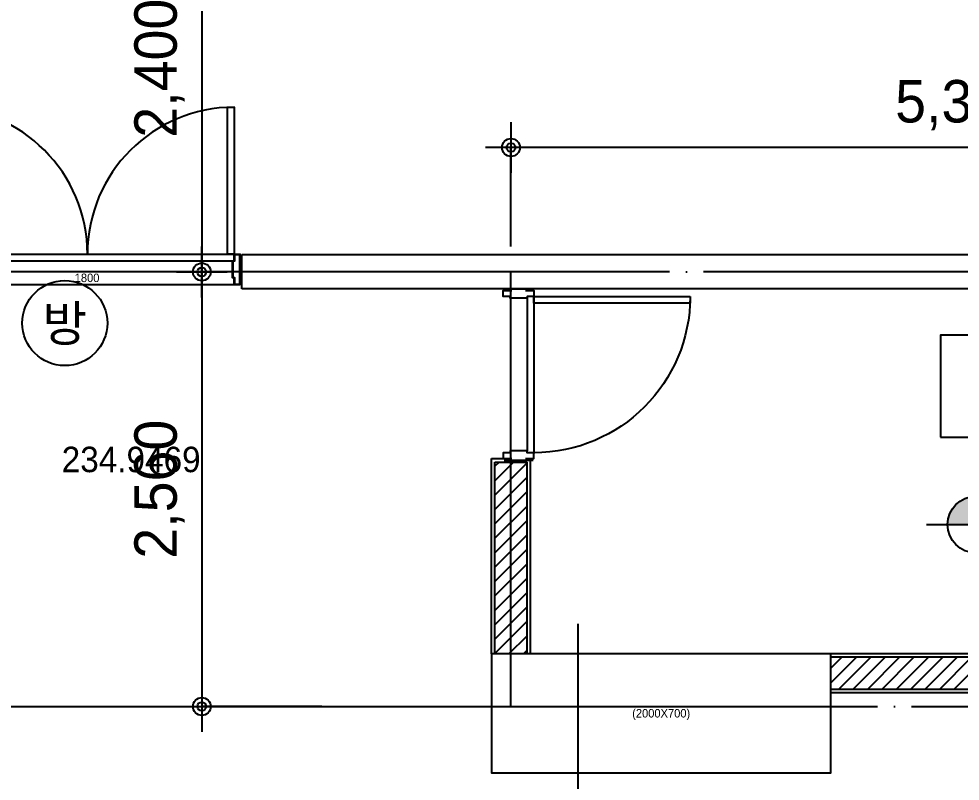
# Model space of a CAD drawing. Header units: millimetres. Extents: x 0 to 1390178, y 0 to 110113.
# Drawn here: x 531578 to 537123, y 23241 to 27731 of the extents above; entities that cross this region are included whole.
import ezdxf
from ezdxf.enums import TextEntityAlignment as Align
from ezdxf.xclip import XClip

# ---------------------------------------------------------------- set-up
doc = ezdxf.new("R2010")
doc.units = ezdxf.units.MM
doc.header["$LTSCALE"] = 100
doc.header["$XCLIPFRAME"] = 0
doc.linetypes.add('X - 평면도$0$CEN', pattern=[62, 60, -1, 0, -1])
doc.layers.get('DEFPOINTS').update_dxf_attribs({"color": 145})
for name, color, linetype in [('AA-MKXS', 7, 'Continuous'), ('AA-XXXX-SYMB', 7, 'Continuous'), ('DIM', 7, 'Continuous'), ('ROM', 7, 'Continuous'), ('TEXT1', 7, 'Continuous'), ('X - 평면도$0$A-FIN', 8, 'Continuous'), ('X - 평면도$0$A-grid', 7, 'Continuous'), ('X - 평면도$0$A-WALB', 3, 'Continuous'), ('X - 평면도$0$AA-WAXM-CONC', 2, 'Continuous'), ('X - 평면도$0$AA-XXXX-CNTL', 1, 'X - 평면도$0$CEN'), ('X - 평면도$0$AA-XXXX-PATT', 8, 'Continuous'), ('X - 평면도$0$CEN', 1, 'X - 평면도$0$CEN')]:
    doc.layers.add(name, color=color, linetype=linetype)
doc.layers.add('X - 평면도$0$A-door', color=4, linetype='Continuous', lineweight=25)
doc.layers.add('X - 평면도$0$A-GUIDE TEXT', color=67, linetype='Continuous', plot=False)
doc.layers.add('X - 평면도$0$DEFPOINT', color=163, linetype='Continuous', plot=False)
doc.styles.add('HAUD01', font='Dotum.ttf')
doc.styles.add('X - 평면도$0$HAUD01', font='Dotum.ttf')
doc.styles.add('X - 평면도$0$STANDARD', font='Dotum.ttf')
doc.dimstyles.new('HAUD-80', dxfattribs={"dimscale": 100, "dimtxt": 2.5, "dimasz": 0.5, "dimexe": 0, "dimexo": 1.5, "dimgap": 1, "dimtad": 1, "dimdec": 0, "dimdsep": 46, "dimlunit": 6, "dimtxsty": 'HAUD01', "dimblk": 'Z_DOT', "dimcen": 2.5, "dimdle": 1.5, "dimclrd": 7, "dimclre": 7, "dimclrt": 4, "dimadec": 0, "dimazin": 0, "dimtfac": 1, "dimtdec": 0, "dimtix": 1, "dimtmove": 2, "dimatfit": 3, "dimfxl": 1, "dimtvp": 1, "dimtolj": 1, "dimtzin": 0, "dimarcsym": 0})

# ---------------------------------------------------------------- blocks, each defined once
blk = doc.blocks.new('*U1019')
at = {"layer": 'X - 평면도$0$A-door', "color": 9}
for p, q in [((30, 0), (960, 0)), ((45, 40), (945, 40))]:
    blk.add_line(p, q, dxfattribs=at)
at = {"layer": 'X - 평면도$0$A-door'}
for points in [[(0, 50), (0, 0), (35, 0), (35, 40), (45, 40), (45, 140), (35, 140), (35, 180), (0, 180), (0, 130)], [(990, 50), (990, 0), (955, 0), (955, 40), (945, 40), (945, 140), (955, 140), (955, 180), (990, 180), (990, 130)]]:
    blk.add_lwpolyline(points, dxfattribs=at)
blk.add_lwpolyline([(35, -920), (75, -920), (75, 0), (35, 0)], close=True, dxfattribs=at)
at = {"layer": 'X - 평면도$0$A-door', "color": 1}
blk.add_arc((34.6, 0), 920.7, 270, 0, dxfattribs=at)
at = {"layer": 'X - 평면도$0$DEFPOINT'}
for p, q in [((-10, 175), (-10, 5)), ((1000, 175), (1000, 5))]:
    blk.add_line(p, q, dxfattribs=at)
blk = doc.blocks.new('X - 평면도$0$2F PL')
at = {"layer": 'X - 평면도$0$AA-WAXM-CONC'}
for p, q in [((-34497.2, 8830.9), (-34497.2, 9030.9)), ((-27667.2, 9030.9), (-34497.2, 9030.9)), ((-25877.2, 8830.9), (-34497.2, 8830.9))]:
    blk.add_line(p, q, dxfattribs=at)
blk = doc.blocks.new('X - 평면도$0$2F_COL')
at = {"layer": 'X - 평면도$0$AA-WAXM-CONC'}
blk.add_lwpolyline([(-74388, -49216.9), (-76388, -49216.9), (-76388, -49916.9), (-74388, -49916.9)], close=True, dxfattribs=at)
at = {"layer": 'X - 평면도$0$DEFPOINT', "style": 'X - 평면도$0$STANDARD'}
blk.add_text('(2000X700)', height=50, dxfattribs=at).set_placement((-75388, -49566.9), align=Align.MIDDLE_CENTER)
blk = doc.blocks.new('X - 평면도$0$철재양여닫이문(S)1')
at = {"layer": 'X - 평면도$0$A-door', "color": 9}
for p, q in [((35, 0), (1765, 0)), ((45, -40), (1755, -40)), ((35, -180), (1765, -180))]:
    blk.add_line(p, q, dxfattribs=at)
at = {"layer": 'X - 평면도$0$A-door'}
for points in [[(75, 865), (35, 865), (35, 0), (75, 0)], [(1725, 865), (1765, 865), (1765, 0), (1725, 0)], [(1.6, -30), (1.6, -1.6), (33.4, -1.6), (33.4, -41.6), (43.4, -41.6), (43.4, -138.4), (33.4, -138.4), (33.4, -178.4), (1.6, -178.4), (1.6, -150), (0, -150), (0, -180), (35, -180), (35, -140), (45, -140), (45, -40), (35, -40), (35, 0), (0, 0), (0, -30)], [(1798.4, -30), (1798.4, -1.6), (1766.6, -1.6), (1766.6, -41.6), (1756.6, -41.6), (1756.6, -138.4), (1766.6, -138.4), (1766.6, -178.4), (1798.4, -178.4), (1798.4, -150), (1800, -150), (1800, -180), (1765, -180), (1765, -140), (1755, -140), (1755, -40), (1765, -40), (1765, 0), (1800, 0), (1800, -30)]]:
    blk.add_lwpolyline(points, close=True, dxfattribs=at)
at = {"layer": 'X - 평면도$0$A-door', "color": 8}
for points in [[(33.4, -1.6), (1.6, -1.6), (1.6, -178.4), (33.4, -178.4), (33.4, -176.8), (3.2, -176.8), (3.2, -3.2), (33.4, -3.2)], [(1766.6, -1.6), (1798.4, -1.6), (1798.4, -178.4), (1766.6, -178.4), (1766.6, -176.8), (1796.8, -176.8), (1796.8, -3.2), (1766.6, -3.2)]]:
    blk.add_lwpolyline(points, close=True, dxfattribs=at)
at = {"layer": 'X - 평면도$0$A-door', "color": 1}
for centre, start, end in [((35, 0), 0, 90), ((1765, 0), 90, 180)]:
    blk.add_arc(centre, 865, start, end, dxfattribs=at)
at = {"layer": 'X - 평면도$0$A-GUIDE TEXT'}
for p, q in [((-10, -175), (-10, -5)), ((1810, -175), (1810, -5))]:
    blk.add_line(p, q, dxfattribs=at)
at = {"layer": 'X - 평면도$0$DEFPOINT', "style": 'X - 평면도$0$HAUD01'}
blk.add_text('1800', height=50, dxfattribs=at).set_placement((897.8, -180), align=Align.BOTTOM_CENTER)
blk = doc.blocks.new('X - 평면도', base_point=(-475.4, -286.7))
at = {"layer": 'X - 평면도$0$AA-XXXX-PATT'}
h = blk.add_hatch(dxfattribs=at)
h.set_pattern_fill('_USER', color=256, scale=60, angle=45, style=0, pattern_type=0)
h.set_pattern_definition([(45, (0, 3e-11), (-42.426407, 42.426407), [])])
h.paths.add_polyline_path([(805822, 41013.1), (805632, 41013.1), (805632, 39883.1), (805822, 39883.1)])
h = blk.add_hatch(dxfattribs=at)
h.set_pattern_fill('_USER', color=256, scale=60, angle=45, style=0, pattern_type=0)
h.set_pattern_definition([(45, (0, -200), (-42.426407, 42.426407), [])])
h.paths.add_polyline_path([(810762, 39863.1), (807612, 39863.1), (807612, 39673.1), (810762, 39673.1)])
at = {"layer": 'X - 평면도$0$A-FIN'}
for p, q in [((805612, 39883.1), (805612, 41033.1)), ((805612, 41033.1), (805682, 41033.1)), ((805842, 39883.1), (805842, 41023.1)), ((810762, 39883.1), (807612, 39883.1)), ((810762, 39653.1), (807612, 39653.1))]:
    blk.add_line(p, q, dxfattribs=at)
at = {"layer": 'X - 평면도$0$A-WALB'}
for p, q in [((805632, 39883.1), (805632, 41013.1)), ((805632, 41013.1), (805822, 41013.1)), ((805822, 39883.1), (805822, 41013.1)), ((810762, 39863.1), (807612, 39863.1)), ((810762, 39673.1), (807612, 39673.1))]:
    blk.add_line(p, q, dxfattribs=at)
at = {"layer": 'X - 평면도$0$AA-XXXX-CNTL'}
for p, q in [((812862, 42133.1), (802222, 42133.1)), ((806122, 22495.2), (806122, 40059.3)), ((783286.2, 39573.1), (844213.6, 39573.1))]:
    blk.add_line(p, q, dxfattribs=at)
at = {"layer": 'X - 평면도$0$CEN'}
blk.add_line((805727, 39573.1), (805727, 42133.1), dxfattribs=at)
for name, p in [('X - 평면도$0$2F PL', (838639.2, 33202.2)), ('X - 평면도$0$2F_COL', (882000, 89100))]:
    blk.add_blockref(name, p)
at = {"layer": 'X - 평면도$0$A-door'}
blk.add_blockref('X - 평면도$0$철재양여닫이문(S)1', (802332, 42238.1), dxfattribs=at)
at = {"layer": 'X - 평면도$0$A-grid', "xscale": -1.000000000000001, "rotation": 90}
blk.add_blockref('*U1019', (805862, 42023.1), dxfattribs=at)
at = {"layer": 'X - 평면도$0$DEFPOINT', "style": 'X - 평면도$0$STANDARD'}
blk.add_text('234.9469', height=150, dxfattribs=at).set_placement((803898.8, 40953.3), align=Align.RIGHT)
blk = doc.blocks.new('C1E7A367F')
at = {"layer": 'AA-XXXX-SYMB'}
h = blk.add_hatch(color=256, dxfattribs=at)
h.paths.add_polyline_path([(-800, 0), (0, 0), (0, 800, 0.414214)])
h.paths.add_polyline_path([(0, 0), (0, -800, 0.414214), (800, 0)])
for p, q in [((0, -1400), (0, 1400)), ((-1400, 0), (7614, 0))]:
    blk.add_line(p, q, dxfattribs=at)
blk.add_circle((0, 0), 800, dxfattribs=at)
blk = doc.blocks.new('dr_갑')
at = {"layer": 'TEXT1'}
blk.add_circle((0, 0), 400, dxfattribs=at)
at = {"layer": 'TEXT1', "style": 'HAUD01'}
blk.add_text('방', height=335.3, dxfattribs=at).set_placement((0, 0), align=Align.MIDDLE)
blk = doc.blocks.new('Z_DOT')
at = {"layer": 'DIM', "color": 0}
for p, q in [((0, -3), (0, 3)), ((-3, 0), (3, 0))]:
    blk.add_line(p, q, dxfattribs=at)
for radius in [1.05, 0.525]:
    blk.add_circle((0, 0), radius, dxfattribs=at)
blk = doc.blocks.new('*D419')
at = {"layer": 'DEFPOINTS', "color": 0, "transparency": 16777216}
for p in [(533512.1, 28640.7), (532655.9, 26240.7), (533512.1, 26240.7)]:
    blk.add_point(p, dxfattribs=at)
at = {"layer": 'DIM', "color": 7, "lineweight": -2, "transparency": 16777216}
for p, q in [((533362.1, 28640.7), (532655.9, 28640.7)), ((532655.9, 28590.7), (532655.9, 26290.7)), ((533362.1, 26240.7), (532655.9, 26240.7))]:
    blk.add_line(p, q, dxfattribs=at)
at = {"layer": 'DIM', "color": 7, "lineweight": -2, "transparency": 16777216, "xscale": 50, "yscale": 50, "zscale": 50}
for p, rotation in [((532655.9, 28640.7), 90), ((532655.9, 26240.7), 270)]:
    blk.add_blockref('Z_DOT', p, dxfattribs=dict(at, rotation=rotation))
at = {"layer": 'DIM', "color": 4, "transparency": 16777216, "insert": (532406.7, 27440.7), "char_height": 250, "attachment_point": 5, "rotation": 90, "style": 'HAUD01'}
blk.add_mtext('\\A1;2,400', dxfattribs=at)
blk = doc.blocks.new('*D420')
at = {"layer": 'DEFPOINTS', "color": 0, "transparency": 16777216}
for p in [(533512.1, 26240.7), (532655.9, 23680.7), (533512.1, 23680.7, 0)]:
    blk.add_point(p, dxfattribs=at)
at = {"layer": 'DIM', "color": 7, "lineweight": -2, "transparency": 16777216}
for p, q in [((533362.1, 26240.7), (532655.9, 26240.7)), ((532655.9, 26190.7), (532655.9, 23730.7)), ((533362.1, 23680.7), (532655.9, 23680.7))]:
    blk.add_line(p, q, dxfattribs=at)
at = {"layer": 'DIM', "color": 7, "lineweight": -2, "transparency": 16777216, "xscale": 50, "yscale": 50, "zscale": 50}
for p, rotation in [((532655.9, 26240.7), 90), ((532655.9, 23680.7), 270)]:
    blk.add_blockref('Z_DOT', p, dxfattribs=dict(at, rotation=rotation))
at = {"layer": 'DIM', "color": 4, "transparency": 16777216, "insert": (532406.7, 24960.7), "char_height": 250, "attachment_point": 5, "rotation": 90, "style": 'HAUD01'}
blk.add_mtext('\\A1;2,560', dxfattribs=at)
blk = doc.blocks.new('*D441')
at = {"layer": 'DEFPOINTS', "color": 0, "transparency": 16777216}
for p in [(534477.1, 26973.5), (534477.1, 26240.7), (539822.1, 26240.7)]:
    blk.add_point(p, dxfattribs=at)
at = {"layer": 'DIM', "color": 7, "lineweight": -2, "transparency": 16777216}
for p, q in [((534477.1, 26390.7), (534477.1, 26973.5)), ((539772.1, 26973.5), (534527.1, 26973.5)), ((539822.1, 26390.7), (539822.1, 26973.5))]:
    blk.add_line(p, q, dxfattribs=at)
at = {"layer": 'DIM', "color": 7, "lineweight": -2, "transparency": 16777216, "xscale": 50, "yscale": 50, "zscale": 50, "rotation": 180}
blk.add_blockref('Z_DOT', (534477.1, 26973.5), dxfattribs=at)
at = {"layer": 'DIM', "color": 7, "lineweight": -2, "transparency": 16777216, "xscale": 50, "yscale": 50, "zscale": 50}
blk.add_blockref('Z_DOT', (539822.1, 26973.5), dxfattribs=at)
at = {"layer": 'DIM', "color": 4, "transparency": 16777216, "insert": (537149.6, 27222.8), "char_height": 250, "attachment_point": 5, "style": 'HAUD01'}
blk.add_mtext('\\A1;5,345', dxfattribs=at)

msp = doc.modelspace()

# ---------------------------------------------------------------- block references
ref = msp.add_blockref('X - 평면도', (-271725.3, -16179.1))
XClip(ref).set_block_clipping_path([(775249.9173510048, 15892.4063044167), (859249.9173510048, 75292.4063044167)])

# ---------------------------------------------------------------- next in the draw order: linework, layer by layer
at = {"layer": 'ROM', "color": 0, "linetype": 'Continuous'}
msp.add_lwpolyline([(537007.7, 25267.5), (538506.5, 25267.5), (538506.5, 25867.5), (537007.7, 25867.5)], close=True, dxfattribs=at)

# ---------------------------------------------------------------- next in the draw order: block references
at = {"xscale": 0.6262795275542885, "yscale": 0.6262795275542885, "zscale": 0.6262795275542885}
msp.add_blockref('dr_갑', (531848.8, 25939.1), dxfattribs=at)
at = {"layer": 'AA-MKXS', "xscale": 0.2083333330228925, "yscale": 0.2083333330228925, "zscale": 0.2083333330228925}
msp.add_blockref('C1E7A367F', (537216.3, 24752.1), dxfattribs=at)

# ---------------------------------------------------------------- next in the draw order: dimensions: what is measured, and where the dimension line sits
at = {"layer": 'DIM'}
for base, p1, p2, angle, picture, middle in [((532655.9, 26240.7), (533512.1, 28640.7), (533512.1, 26240.7), 90, '*D419', (532406.7, 27440.7)), ((534477.1, 26973.5), (539822.1, 26240.7), (534477.1, 26240.7), 180, '*D441', (537149.6, 27222.8)), ((532655.9, 23680.7), (533512.1, 26240.7), (533512.1, 23680.7, 0), 90, '*D420', (532406.7, 24960.7))]:
    dim = msp.add_linear_dim(base=base, p1=p1, p2=p2, angle=angle, dimstyle='HAUD-80', dxfattribs=at)
    dim.commit()
    dim.dimension.update_dxf_attribs({"geometry": picture, "text_midpoint": middle})

doc.saveas('drawing.dxf')
